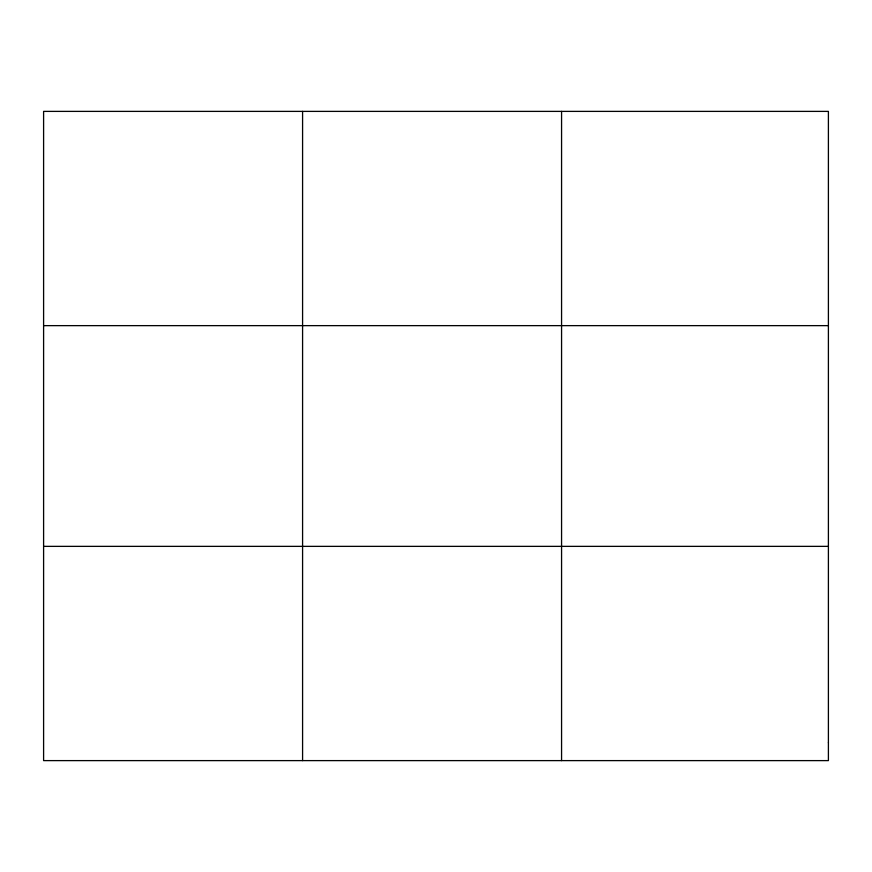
<?xml version="1.0" encoding="UTF-8"?>
<svg xmlns="http://www.w3.org/2000/svg" width="872" height="872" viewBox="0 0 872 872"><rect width="100%" height="100%" fill="white"/><g stroke="black" fill="none" stroke-linecap="round" stroke-linejoin="round"><path stroke-width="1.31" d="M302.584 111.387L302.584 760.613M561.568 111.387L561.568 760.613M43.6 325.638L828.4 325.638M43.6 546.363L828.4 546.363M828.4 742.759L828.4 760.613L43.6 760.613L43.6 111.387L828.4 111.387L828.4 742.759"/></g></svg>
